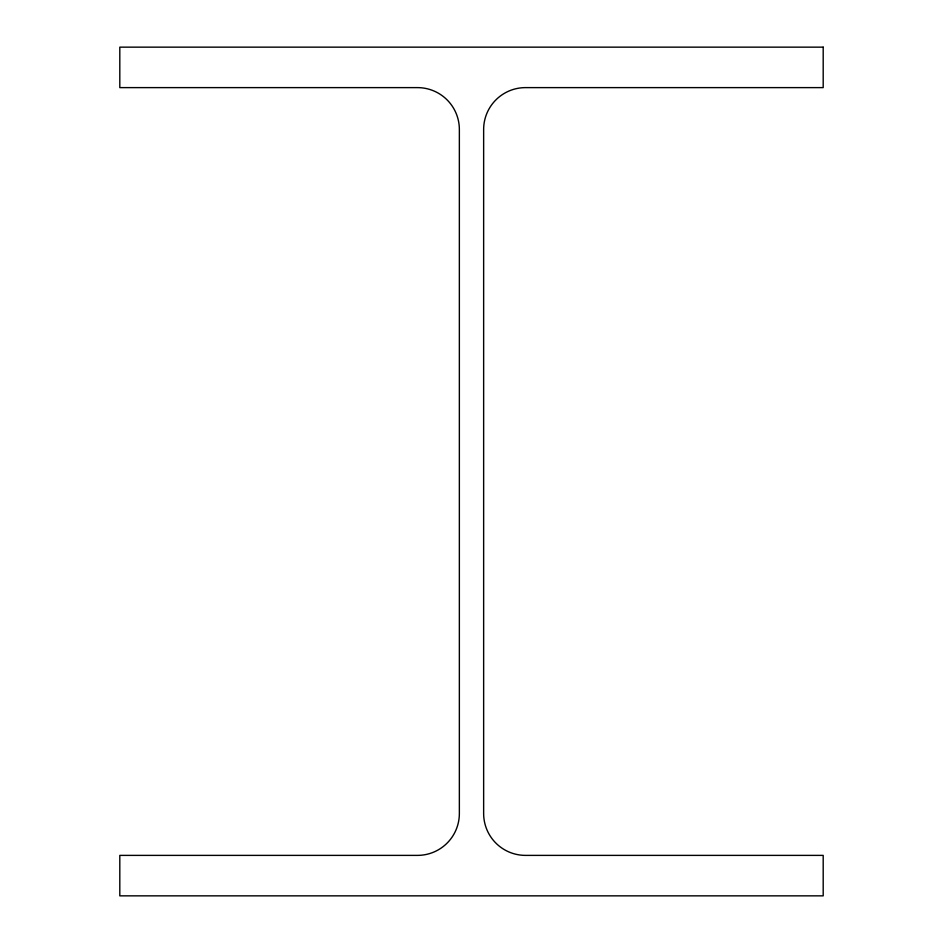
<?xml version="1.0" encoding="UTF-8"?>
<svg xmlns="http://www.w3.org/2000/svg" width="943" height="943" viewBox="0 0 943 943"><rect width="100%" height="100%" fill="white"/><g stroke="black" fill="none" stroke-linecap="round" stroke-linejoin="round"><path stroke-width="1.41" d="M823.192 47.15L119.808 47.15L119.808 87.616L417.49 87.616A41.869 41.869 0 0 1 459.359 129.486L459.359 813.514A41.869 41.869 0 0 1 417.49 855.384L119.808 855.384L119.808 895.85L823.192 895.85L823.192 855.384L525.51 855.384A41.869 41.869 0 0 1 483.641 813.514L483.641 129.486A41.869 41.869 0 0 1 525.51 87.616L823.192 87.616L823.192 47.15"/></g></svg>
